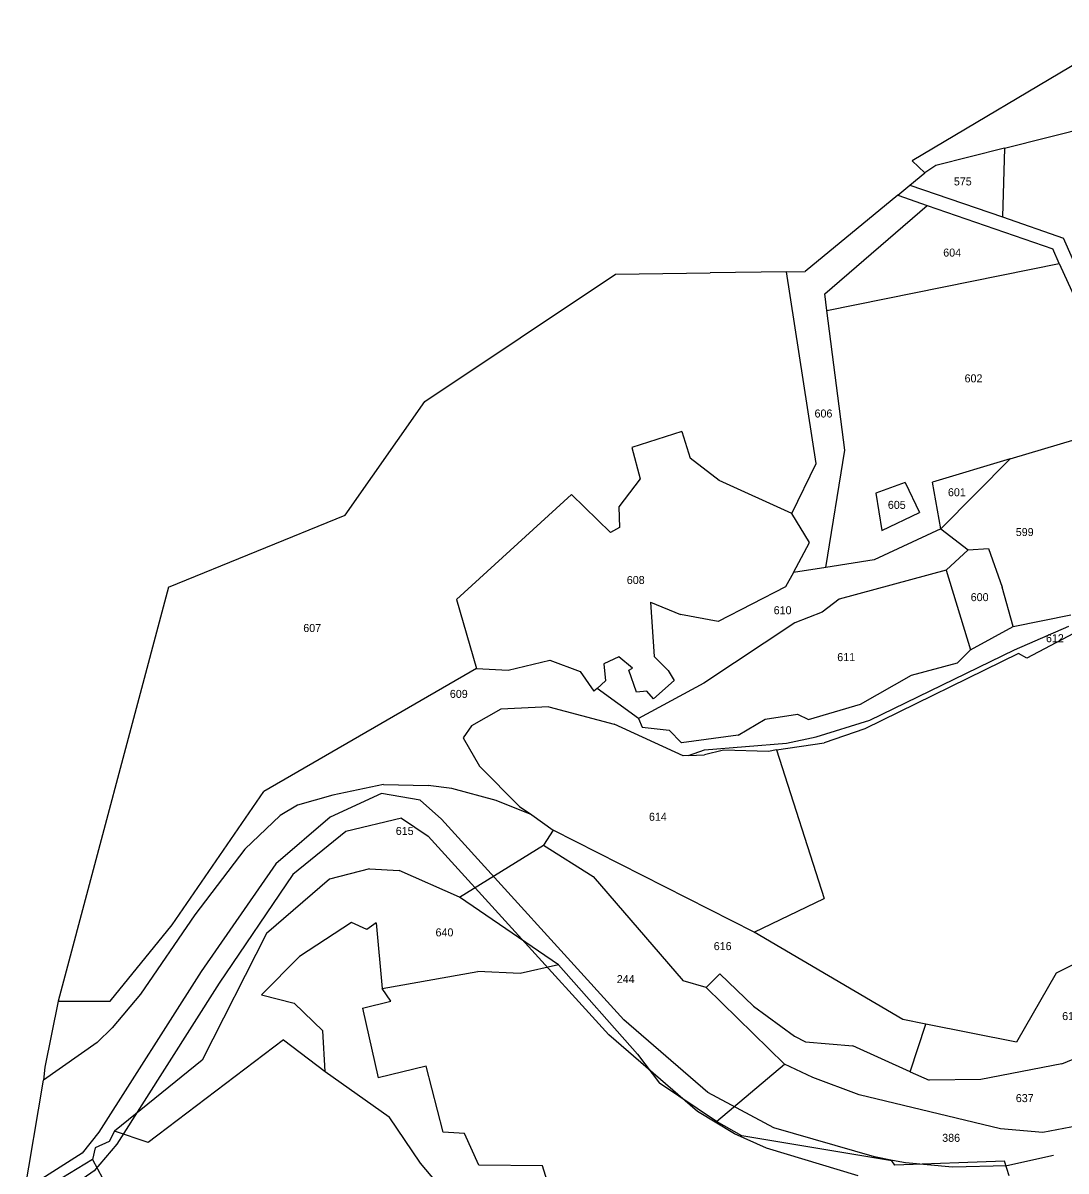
# Model space of a CAD drawing. Header units: metres. Extents: x 215851 to 218449, y 2702083 to 2704249.
# Drawn here: x 215864.5 to 216190.5, y 2703821.1 to 2704179.8 of the extents above; entities that cross this region are included whole.
import ezdxf
from ezdxf.enums import TextEntityAlignment as Align

# ---------------------------------------------------------------- set-up
doc = ezdxf.new("R2010")
doc.units = ezdxf.units.M

msp = doc.modelspace()

# ---------------------------------------------------------------- linework, layer by layer
at = {"layer": 'LIN'}
for p, q in [((216214.83, 2704179.79), (216142.34, 2704136.74)), ((216171.24, 2704140.65), (216227.4, 2704154.79)), ((216171.24, 2704140.65), (216149.73, 2704135.23)), ((216171.24, 2704140.65), (216170.61, 2704119.19)), ((216146.32, 2704132.96), (216142.34, 2704136.74)), ((216149.73, 2704135.23), (216146.32, 2704132.96)), ((216141.62, 2704129.08), (216146.32, 2704132.96)), ((216137.86, 2704125.97), (216141.62, 2704129.08)), ((216141.62, 2704129.08), (216170.61, 2704119.19)), ((216137.86, 2704125.97), (216108.97, 2704102.09)), ((216115.05, 2704095.21), (216147, 2704122.8)), ((216137.86, 2704125.97), (216147, 2704122.8)), ((216147, 2704122.8), (216186.29, 2704109.18)), ((216170.61, 2704119.19), (216189.62, 2704112.57)), ((216199.42, 2704090.42), (216189.62, 2704112.57)), ((216188.33, 2704104.68), (216186.29, 2704109.18)), ((216115.73, 2704089.92), (216188.33, 2704104.68)), ((216188.33, 2704104.68), (216209.65, 2704057.66)), ((215990.06, 2704061.5), (216049.69, 2704101.28)), ((216049.69, 2704101.28), (216079.2, 2704101.68)), ((216103.06, 2704102.01), (216079.2, 2704101.68)), ((216103.06, 2704102.01), (216108.97, 2704102.09)), ((216112.39, 2704042.13), (216103.06, 2704102.01)), ((216115.73, 2704089.92), (216115.05, 2704095.21)), ((216121.33, 2704046.28), (216115.73, 2704089.92)), ((215965.21, 2704025.98), (215990.06, 2704061.5)), ((216070.34, 2704052.1), (216054.75, 2704047.13)), ((216070.34, 2704052.1), (216072.99, 2704043.85)), ((216173.01, 2704043.6), (216208.67, 2704054.21)), ((216054.75, 2704047.13), (216057.39, 2704037.33)), ((216082.09, 2704036.87), (216072.99, 2704043.85)), ((216115.38, 2704009.69), (216121.33, 2704046.28)), ((216173.01, 2704043.6), (216148.69, 2704036.36)), ((216151.34, 2704021.7), (216173.01, 2704043.6)), ((216104.76, 2704026.5), (216112.39, 2704042.13)), ((216057.39, 2704037.33), (216050.73, 2704028.58)), ((216104.76, 2704026.5), (216082.09, 2704036.87)), ((216140.17, 2704036.24), (216130.96, 2704032.92)), ((216130.96, 2704032.92), (216132.85, 2704021.25)), ((216140.17, 2704036.24), (216144.68, 2704026.87)), ((216151.34, 2704021.7), (216148.69, 2704036.36)), ((216035.94, 2704032.44), (215999.92, 2703999.63)), ((216048.05, 2704020.54), (216035.94, 2704032.44)), ((215909.9, 2704003.5), (215965.21, 2704025.98)), ((216050.73, 2704028.58), (216050.86, 2704022.15)), ((216110.28, 2704017.51), (216104.76, 2704026.5)), ((216132.85, 2704021.25), (216144.68, 2704026.87)), ((216050.86, 2704022.15), (216048.05, 2704020.54)), ((216151.34, 2704021.7), (216130.5, 2704012.08)), ((216151.34, 2704021.7), (216159.82, 2704015.13)), ((216105.28, 2704008.09), (216110.28, 2704017.51)), ((216153.01, 2704008.84), (216159.82, 2704015.13)), ((216159.82, 2704015.13), (216166.21, 2704015.58)), ((216166.21, 2704015.58), (216170.54, 2704003.5)), ((216130.5, 2704012.08), (216115.38, 2704009.69)), ((216105.28, 2704008.09), (216102.78, 2704003.61)), ((216115.38, 2704009.69), (216105.28, 2704008.09)), ((216153.01, 2704008.84), (216119.51, 2703999.8)), ((216153.01, 2704008.84), (216160.56, 2703983.95)), ((215909.9, 2704003.5), (215875.44, 2703874.13)), ((216102.78, 2704003.61), (216081.78, 2703992.83)), ((216173.89, 2703991.23), (216170.54, 2704003.5)), ((215999.92, 2703999.63), (216006.23, 2703978.13)), ((216060.62, 2703998.79), (216061.69, 2703981.83)), ((216060.62, 2703998.79), (216069.91, 2703995)), ((216119.51, 2703999.8), (216114.24, 2703995.71)), ((216081.78, 2703992.83), (216069.91, 2703995)), ((216114.24, 2703995.71), (216105.71, 2703992.36)), ((216173.89, 2703991.23), (216191.92, 2703994.84)), ((216105.71, 2703992.36), (216077.27, 2703973.49)), ((216160.56, 2703983.95), (216173.89, 2703991.23)), ((216174.3, 2703983.9), (216191.29, 2703991.37)), ((216192.77, 2703989.02), (216178.22, 2703981.34)), ((216175.61, 2703982.81), (216127.54, 2703959.23)), ((216129.08, 2703961.96), (216174.3, 2703983.9)), ((216156.55, 2703979.87), (216160.56, 2703983.95)), ((216178.22, 2703981.34), (216175.61, 2703982.81)), ((216016.06, 2703977.59), (216029.13, 2703980.73)), ((216029.13, 2703980.73), (216038.58, 2703977.19)), ((216050.68, 2703981.79), (216045.96, 2703979.54)), ((216045.96, 2703979.54), (216046.57, 2703974.21)), ((216054.97, 2703978.19), (216050.68, 2703981.79)), ((216061.69, 2703981.83), (216066.06, 2703977.46)), ((216142.2, 2703975.96), (216156.55, 2703979.87)), ((216006.23, 2703978.13), (215939.75, 2703939.67)), ((216006.23, 2703978.13), (216016.06, 2703977.59)), ((216038.58, 2703977.19), (216042.92, 2703971.01)), ((216053.78, 2703977.55), (216054.97, 2703978.19)), ((216056.19, 2703970.69), (216053.78, 2703977.55)), ((216066.06, 2703977.46), (216067.95, 2703974.39)), ((216126.2, 2703966.98), (216142.2, 2703975.96)), ((216043.91, 2703971.89), (216042.92, 2703971.01)), ((216046.57, 2703974.21), (216043.91, 2703971.89)), ((216056.84, 2703962.52), (216043.91, 2703971.89)), ((216077.27, 2703973.49), (216056.84, 2703962.52)), ((216067.95, 2703974.39), (216061.48, 2703968.58)), ((216059.41, 2703971.02), (216056.19, 2703970.69)), ((216061.48, 2703968.58), (216059.41, 2703971.02)), ((216013.83, 2703965.43), (216004.6, 2703960.2)), ((216028.86, 2703966.15), (216013.83, 2703965.43)), ((216028.86, 2703966.15), (216049.24, 2703960.7)), ((216109.96, 2703962.17), (216126.2, 2703966.98)), ((216056.84, 2703962.52), (216057.99, 2703959.81)), ((216087.99, 2703957.26), (216096.39, 2703962.24)), ((216096.39, 2703962.24), (216106.5, 2703963.82)), ((216106.5, 2703963.82), (216109.96, 2703962.17)), ((216112.34, 2703956.78), (216129.08, 2703961.96)), ((216004.6, 2703960.2), (216002.02, 2703956.46)), ((216070.82, 2703950.82), (216049.24, 2703960.7)), ((216057.99, 2703959.81), (216066.45, 2703958.78)), ((216066.45, 2703958.78), (216070.32, 2703954.88)), ((216127.54, 2703959.23), (216114.85, 2703954.86)), ((216002.02, 2703956.46), (216007.1, 2703947.53)), ((216087.99, 2703957.26), (216070.32, 2703954.88)), ((216077.48, 2703952.65), (216103.05, 2703954.76)), ((216099.92, 2703952.67), (216114.85, 2703954.86)), ((216103.05, 2703954.76), (216112.34, 2703956.78)), ((216072.44, 2703950.89), (216070.82, 2703950.82)), ((216072.44, 2703950.89), (216077.48, 2703952.65)), ((216072.44, 2703950.89), (216077.49, 2703951.1)), ((216083.35, 2703952.6), (216077.49, 2703951.1)), ((216097.43, 2703952.18), (216083.35, 2703952.6)), ((216099.92, 2703952.67), (216097.43, 2703952.18)), ((216099.92, 2703952.67), (216114.89, 2703906.25)), ((216007.1, 2703947.53), (216019.63, 2703935.02)), ((215911.14, 2703897.98), (215939.75, 2703939.67)), ((215977.12, 2703941.83), (215961.3, 2703938.53)), ((215977.12, 2703941.83), (215991.09, 2703941.55)), ((215998.45, 2703940.62), (215991.09, 2703941.55)), ((216012.38, 2703936.82), (215998.45, 2703940.62)), ((215961.3, 2703938.53), (215950.28, 2703935.36)), ((216023.47, 2703932.33), (216012.38, 2703936.82)), ((215950.28, 2703935.36), (215944.87, 2703932.18)), ((216019.63, 2703935.02), (216023.47, 2703932.33)), ((215944.87, 2703932.18), (215933.76, 2703921.62)), ((216023.47, 2703932.33), (216030.19, 2703927.62)), ((216030.19, 2703927.62), (216027.19, 2703922.88)), ((216092.94, 2703895.72), (216030.19, 2703927.62)), ((215933.76, 2703921.62), (215918.17, 2703901.1)), ((216000.85, 2703906.67), (216027.19, 2703922.88)), ((216027.19, 2703922.88), (216042.65, 2703913.07)), ((215972.76, 2703915.54), (215960.23, 2703912.23)), ((215972.76, 2703915.54), (215982.06, 2703914.97)), ((216000.85, 2703906.67), (215982.06, 2703914.97)), ((215960.23, 2703912.23), (215940.59, 2703895.27)), ((216042.65, 2703913.07), (216070.76, 2703880.54)), ((216031.78, 2703885.52), (216000.85, 2703906.67)), ((216092.94, 2703895.72), (216114.89, 2703906.25)), ((215918.17, 2703901.1), (215901.17, 2703876.38)), ((215891.76, 2703874.17), (215911.14, 2703897.98)), ((215967.17, 2703898.77), (215950.85, 2703888.12)), ((215971.95, 2703896.59), (215967.17, 2703898.77)), ((215974.81, 2703898.65), (215971.95, 2703896.59)), ((215974.81, 2703898.65), (215976.73, 2703878.1)), ((215940.59, 2703895.27), (215920.52, 2703855.75)), ((216139.4, 2703868.45), (216092.94, 2703895.72)), ((216203.28, 2703890.82), (216187.34, 2703882.89)), ((215950.85, 2703888.12), (215938.98, 2703876.1)), ((215976.73, 2703878.1), (216006.65, 2703883.44)), ((216019.85, 2703882.75), (216006.65, 2703883.44)), ((216031.78, 2703885.52), (216019.85, 2703882.75)), ((216031.78, 2703885.52), (216056.55, 2703857.64)), ((216077.97, 2703878.45), (216082.26, 2703882.69)), ((216082.26, 2703882.69), (216092.74, 2703872.59)), ((216187.34, 2703882.89), (216174.92, 2703861.3)), ((216077.97, 2703878.45), (216070.76, 2703880.54)), ((215901.17, 2703876.38), (215892.33, 2703865.85)), ((215938.98, 2703876.1), (215949.22, 2703873.52)), ((215979.41, 2703874.17), (215976.73, 2703878.1)), ((216077.97, 2703878.45), (216102.41, 2703854.45)), ((215875.44, 2703874.13), (215871.35, 2703853.51)), ((215875.44, 2703874.13), (215891.76, 2703874.17)), ((215949.22, 2703873.52), (215958.17, 2703864.84)), ((215970.62, 2703871.94), (215979.41, 2703874.17)), ((215970.62, 2703871.94), (215975.47, 2703850.2)), ((216092.74, 2703872.59), (216105.63, 2703863.24)), ((216146.59, 2703866.98), (216139.4, 2703868.45)), ((215892.33, 2703865.85), (215887.69, 2703861.28)), ((215958.92, 2703852.14), (215958.17, 2703864.84)), ((216141.78, 2703852.11), (216146.59, 2703866.98)), ((216174.92, 2703861.3), (216146.59, 2703866.98)), ((215887.69, 2703861.28), (215870.89, 2703849.46)), ((215945.87, 2703862.09), (215903.62, 2703830.04)), ((215945.87, 2703862.09), (215958.92, 2703852.14)), ((216105.63, 2703863.24), (216109.04, 2703861.42)), ((216109.04, 2703861.42), (216123.77, 2703860.18)), ((216189.14, 2703854.52), (216203.84, 2703860.74)), ((216056.55, 2703857.64), (216063.4, 2703848.52)), ((216141.78, 2703852.11), (216123.77, 2703860.18)), ((215871.35, 2703853.51), (215870.89, 2703849.46)), ((215920.52, 2703855.75), (215893.05, 2703833.56)), ((215990.51, 2703853.83), (215975.47, 2703850.2)), ((215995.77, 2703833.18), (215990.51, 2703853.83)), ((216081.17, 2703836.52), (216102.41, 2703854.45)), ((216111.36, 2703850.26), (216102.41, 2703854.45)), ((216189.14, 2703854.52), (216163.83, 2703849.64)), ((215958.92, 2703852.14), (215978.9, 2703837.97)), ((216125.82, 2703844.89), (216111.36, 2703850.26)), ((216141.78, 2703852.11), (216147.66, 2703849.47)), ((215864.46, 2703811.51), (215870.89, 2703849.46)), ((216081.17, 2703836.52), (216063.4, 2703848.52)), ((216163.83, 2703849.64), (216147.66, 2703849.47)), ((216169.93, 2703834.26), (216125.82, 2703844.89)), ((215988.68, 2703823.56), (215978.9, 2703837.97)), ((216089.11, 2703832.04), (216081.17, 2703836.52)), ((216201.81, 2703836.61), (216183.16, 2703833.13)), ((215893.05, 2703833.56), (215891.37, 2703830.29)), ((215903.62, 2703830.04), (215893.05, 2703833.56)), ((216002.41, 2703832.79), (215995.77, 2703833.18)), ((216006.95, 2703822.94), (216002.41, 2703832.79)), ((216136.05, 2703824.28), (216089.11, 2703832.04)), ((216183.16, 2703833.13), (216169.93, 2703834.26)), ((215887.06, 2703828.33), (215886.23, 2703824.67)), ((215891.37, 2703830.29), (215887.06, 2703828.33)), ((215886.23, 2703824.67), (215864.46, 2703811.51)), ((215886.23, 2703824.67), (215899.34, 2703800.13)), ((216000.22, 2703809.85), (215988.68, 2703823.56)), ((216026.83, 2703822.66), (216006.95, 2703822.94)), ((216030.29, 2703811.83), (216026.83, 2703822.66)), ((216136.93, 2703822.93), (216136.05, 2703824.28)), ((216171.18, 2703824.19), (216136.93, 2703822.93)), ((216172.71, 2703819.56), (216171.18, 2703824.19))]:
    msp.add_line(p, q, dxfattribs=at)
at = {"layer": 'REF_LINE0'}
for p, q in [((215976.55, 2703939.04), (215960.49, 2703931.61)), ((215976.55, 2703939.04), (215960.49, 2703931.61)), ((215988.65, 2703936.96), (215976.55, 2703939.04)), ((215988.65, 2703936.96), (215976.55, 2703939.04)), ((215995.27, 2703931.06), (215988.65, 2703936.96)), ((215995.27, 2703931.06), (215988.65, 2703936.96)), ((215960.49, 2703931.61), (215943.49, 2703917.03)), ((215960.49, 2703931.61), (215943.49, 2703917.03)), ((215982.79, 2703931.35), (215965.33, 2703927.16)), ((215982.79, 2703931.35), (215965.33, 2703927.16)), ((215982.79, 2703931.35), (215991.08, 2703925.74)), ((215982.79, 2703931.35), (215991.08, 2703925.74)), ((215995.27, 2703931.06), (216052.25, 2703868.34)), ((215995.27, 2703931.06), (216052.25, 2703868.34)), ((215965.33, 2703927.16), (215948.77, 2703913.71)), ((215965.33, 2703927.16), (215948.77, 2703913.71)), ((216047.61, 2703863.6), (215991.08, 2703925.74)), ((216047.61, 2703863.6), (215991.08, 2703925.74)), ((215943.49, 2703917.03), (215920.19, 2703883.44)), ((215943.49, 2703917.03), (215920.19, 2703883.44)), ((215948.77, 2703913.71), (215925.82, 2703879.75)), ((215948.77, 2703913.71), (215925.82, 2703879.75)), ((215920.19, 2703883.44), (215888.19, 2703833.21)), ((215920.19, 2703883.44), (215888.19, 2703833.21)), ((215925.82, 2703879.75), (215893.82, 2703829.48)), ((215925.82, 2703879.75), (215893.82, 2703829.48)), ((216078.53, 2703845.61), (216052.25, 2703868.34)), ((216078.53, 2703845.61), (216052.25, 2703868.34)), ((216075.28, 2703839.72), (216047.61, 2703863.6)), ((216075.28, 2703839.72), (216047.61, 2703863.6)), ((216099.1, 2703834.58), (216078.53, 2703845.61)), ((216099.1, 2703834.58), (216078.53, 2703845.61)), ((216086.85, 2703832.69), (216075.28, 2703839.72)), ((216086.85, 2703832.69), (216075.28, 2703839.72)), ((215888.19, 2703833.21), (215882.95, 2703826.61)), ((215888.19, 2703833.21), (215882.95, 2703826.61)), ((216096.86, 2703828.24), (216086.85, 2703832.69)), ((216096.86, 2703828.24), (216086.85, 2703832.69)), ((216130.63, 2703825.48), (216099.1, 2703834.58)), ((216130.63, 2703825.48), (216099.1, 2703834.58)), ((215893.82, 2703829.48), (215886.69, 2703821.11)), ((215893.82, 2703829.48), (215886.69, 2703821.11)), ((215882.95, 2703826.61), (215866.9, 2703816.45)), ((215882.95, 2703826.61), (215866.9, 2703816.45)), ((216125.44, 2703819.54), (216096.86, 2703828.24)), ((216125.44, 2703819.54), (216096.86, 2703828.24)), ((216136.2, 2703824.33), (216130.63, 2703825.48)), ((216136.2, 2703824.33), (216130.63, 2703825.48)), ((216186.58, 2703825.91), (216171.99, 2703822.73)), ((216186.58, 2703825.91), (216171.99, 2703822.73)), ((216140.31, 2703823.68), (216136.2, 2703824.33)), ((216140.31, 2703823.68), (216136.2, 2703824.33)), ((216154.96, 2703822.32), (216140.31, 2703823.68)), ((216154.96, 2703822.32), (216140.31, 2703823.68)), ((216171.99, 2703822.73), (216154.96, 2703822.32)), ((216171.99, 2703822.73), (216154.96, 2703822.32)), ((215886.69, 2703821.11), (215871.51, 2703810.6)), ((215886.69, 2703821.11), (215871.51, 2703810.6))]:
    msp.add_line(p, q, dxfattribs=at)

# ---------------------------------------------------------------- texts
at = {"layer": 'PAR'}
for s, p in [('575', (216158.18, 2704130.26)), ('604', (216154.86, 2704108.05)), ('602', (216161.53, 2704068.75)), ('606', (216114.64, 2704057.77)), ('601', (216156.33, 2704033.17)), ('605', (216137.55, 2704029.22)), ('599', (216177.53, 2704020.73)), ('608', (216055.97, 2704005.75)), ('600', (216163.45, 2704000.39)), ('610', (216101.87, 2703996.3)), ('607', (215954.86, 2703990.75)), ('612', (216186.96, 2703987.56)), ('611', (216121.74, 2703981.65)), ('609', (216000.67, 2703970.16)), ('614', (216062.89, 2703931.76)), ('615', (215983.77, 2703927.34)), ('640', (215996.19, 2703895.64)), ('616', (216083.14, 2703891.35)), ('244', (216052.83, 2703881.06)), ('617', (216192.03, 2703869.49)), ('637', (216177.54, 2703843.86)), ('386', (216154.54, 2703831.45))]:
    msp.add_text(s, height=2.5, dxfattribs=at).set_placement(p, align=Align.MIDDLE)

doc.saveas('drawing.dxf')
